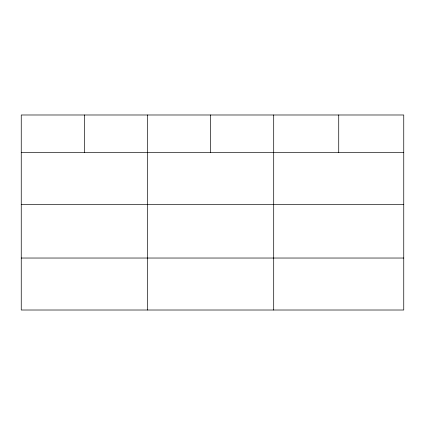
<?xml version="1.0" encoding="UTF-8"?>
<svg xmlns="http://www.w3.org/2000/svg" width="425" height="425" viewBox="0 0 425 425"><rect width="100%" height="100%" fill="white"/><g stroke="black" fill="none" stroke-linecap="round" stroke-linejoin="round"><path stroke-width="0.64" d="M403.75 204.489L403.75 114.989L21.25 114.989L21.25 310.011L403.75 310.011L403.75 204.489L21.25 204.489M21.25 152.517L403.75 152.517M21.25 258.033L403.75 258.033M338.725 114.989L338.725 152.517M273.7 114.989L273.7 310.011M210.587 114.989L210.587 152.517M147.475 114.989L147.475 310.011M84.363 114.989L84.363 152.517"/></g></svg>
